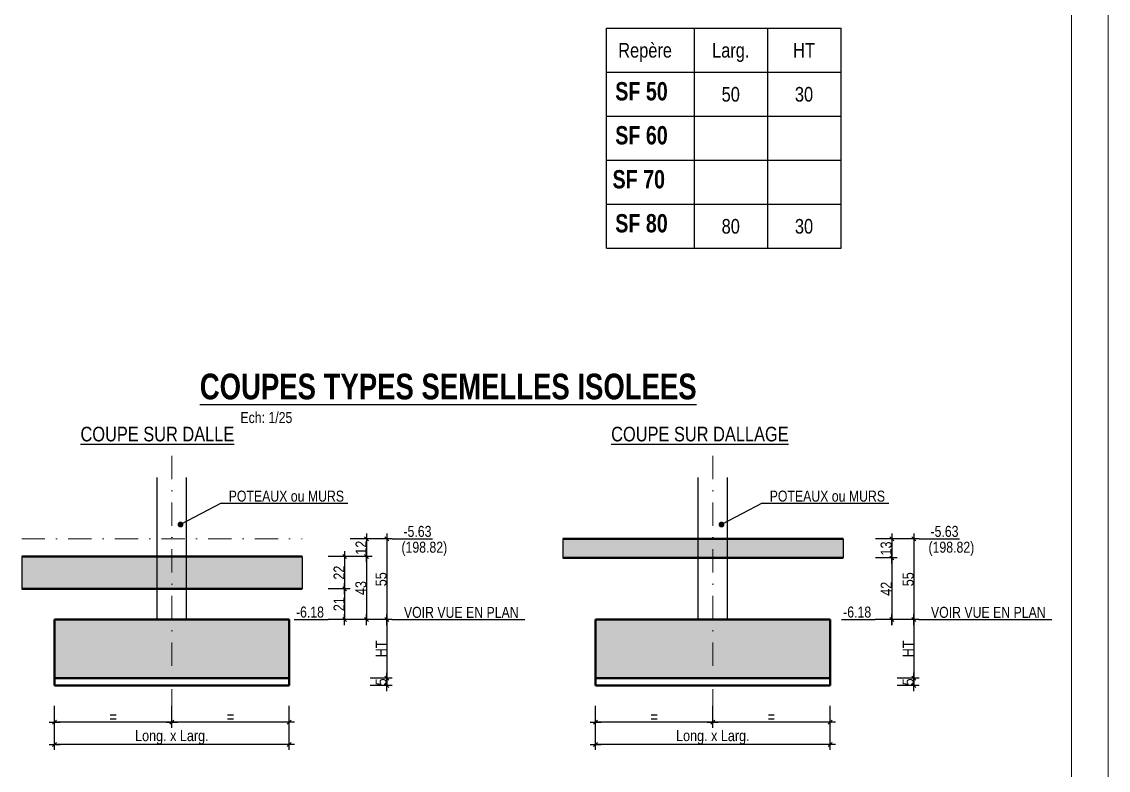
# Model space of a CAD drawing. Header units: centimetres. Extents: x 28113 to 82487, y -42944 to -12804.
# Drawn here: x 33590 to 35073, y -37135 to -36115 of the extents above; entities that cross this region are included whole.
import ezdxf
from ezdxf.enums import TextEntityAlignment as Align

# ---------------------------------------------------------------- set-up
doc = ezdxf.new("R2010")
doc.units = ezdxf.units.CM
doc.header["$LTSCALE"] = 0.5
doc.linetypes.add('TIRETPT2', pattern=[12.7, 6.35, -3.175, 0, -3.175])
doc.linetypes.add('TIRETPTX2', pattern=[50.8, 25.4, -12.7, 0, -12.7])
doc.layers.get('DEFPOINTS').update_dxf_attribs({"linetype": 'CONTINUOUS'})
for name, color, linetype, lineweight in [('01_Cad_1_', 5, 'CONTINUOUS', 9), ('01_murs_coup', 5, 'CONTINUOUS', 60), ('01_tram_axes', 2, 'TIRETPTX2', 9)]:
    doc.layers.add(name, color=color, linetype=linetype, lineweight=lineweight)
for name, color, linetype in [('01_cote_gen', 4, 'CONTINUOUS'), ('01_linteaux', 2, 'CONTINUOUS'), ('01_poch_murs', 253, 'CONTINUOUS'), ('01_poch_poteaux', 250, 'CONTINUOUS'), ('01_texte', 230, 'CONTINUOUS'), ('AA_COTES', 2, 'CONTINUOUS')]:
    doc.layers.add(name, color=color, linetype=linetype)
doc.styles.add('impact', font='impact.ttf')
doc.styles.add('MATTE_TXT', font='arial.ttf')
doc.styles.add('STYLE2', font='ARIALN.TTF')
doc.dimstyles.new('JB25', dxfattribs={"dimscale": 0.1, "dimtxt": 150, "dimasz": 15, "dimexe": 0.1, "dimexo": 0.1, "dimgap": 0.09, "dimtad": 1, "dimdec": 1, "dimlfac": 0.5, "dimdsep": 46, "dimtxsty": 'STYLE2', "dimblk1": 'BOND_G', "dimblk2": 'BOND_D', "dimsah": 1, "dimcen": 1.5, "dimdle": 0.01, "dimse1": 1, "dimse2": 1, "dimclrd": 4, "dimclre": 2, "dimclrt": 6, "dimazin": 2, "dimtfac": 2.333333, "dimtdec": 1, "dimtix": 1, "dimtmove": 2, "dimatfit": 3, "dimldrblk": 'BOND_G', "dimfxl": 1, "dimtolj": 1, "dimtzin": 0, "dimarcsym": 0})

# ---------------------------------------------------------------- blocks, each defined once
blk = doc.blocks.new('BOND_G')
at = {"layer": 'AA_COTES', "color": 0}
for p, q in [((0, -5), (0, 15)), ((5, 0), (-5, 0)), ((1.77, 1.77), (-1.77, -1.77))]:
    blk.add_line(p, q, dxfattribs=at)
blk = doc.blocks.new('BOND_D')
at = {"layer": 'AA_COTES', "color": 0}
for p, q in [((5, 0), (-5, 0)), ((-1.77, -1.77), (1.77, 1.77)), ((0, 5), (0, -15))]:
    blk.add_line(p, q, dxfattribs=at)
blk = doc.blocks.new('*D3810')
at = {"layer": '01_poch_poteaux', "color": 4, "lineweight": -2, "transparency": 16777216}
blk.add_line((34691.4, -37069.6), (34534.4, -37069.6), dxfattribs=at)
at = {"layer": 'DEFPOINTS', "color": 0}
for p in [(34692.9, -37019.7), (34532.9, -37031.6), (34532.9, -37069.6)]:
    blk.add_point(p, dxfattribs=at)
at = {"layer": '01_poch_poteaux', "color": 4, "lineweight": -2, "transparency": 16777216, "xscale": 1.5, "yscale": 1.5, "zscale": 1.5, "rotation": 180}
blk.add_blockref('BOND_D', (34532.9, -37069.6), dxfattribs=at)
at = {"layer": '01_poch_poteaux', "color": 4, "lineweight": -2, "transparency": 16777216, "xscale": 1.5, "yscale": 1.5, "zscale": 1.5}
blk.add_blockref('BOND_G', (34692.9, -37069.6), dxfattribs=at)
at = {"layer": '01_poch_poteaux', "color": 6, "transparency": 16777216, "insert": (34612.9, -37062.1), "char_height": 15, "attachment_point": 5, "style": 'STYLE2'}
blk.add_mtext('\\A1;=', dxfattribs=at)
blk = doc.blocks.new('*D3811')
at = {"layer": '01_poch_poteaux', "color": 4, "lineweight": -2, "transparency": 16777216}
blk.add_line((34531.4, -37069.6), (34374.4, -37069.6), dxfattribs=at)
at = {"layer": 'DEFPOINTS', "color": 0}
for p in [(34532.9, -37019.7), (34372.9, -37031.6), (34372.9, -37069.6)]:
    blk.add_point(p, dxfattribs=at)
at = {"layer": '01_poch_poteaux', "color": 4, "lineweight": -2, "transparency": 16777216, "xscale": 1.5, "yscale": 1.5, "zscale": 1.5, "rotation": 180}
blk.add_blockref('BOND_D', (34372.9, -37069.6), dxfattribs=at)
at = {"layer": '01_poch_poteaux', "color": 4, "lineweight": -2, "transparency": 16777216, "xscale": 1.5, "yscale": 1.5, "zscale": 1.5}
blk.add_blockref('BOND_G', (34532.9, -37069.6), dxfattribs=at)
at = {"layer": '01_poch_poteaux', "color": 6, "transparency": 16777216, "insert": (34452.9, -37062.1), "char_height": 15, "attachment_point": 5, "style": 'STYLE2'}
blk.add_mtext('\\A1;=', dxfattribs=at)
blk = doc.blocks.new('*D3805')
at = {"layer": '01_cote_gen', "color": 4, "lineweight": -2, "transparency": 16777216}
blk.add_line((34777.2, -36821.2), (34777.2, -36844.2), dxfattribs=at)
at = {"layer": 'DEFPOINTS', "color": 0}
for p in [(34754.7, -36819.7), (34754.7, -36845.7), (34777.2, -36845.7)]:
    blk.add_point(p, dxfattribs=at)
at = {"layer": '01_cote_gen', "color": 4, "lineweight": -2, "transparency": 16777216, "xscale": 1.5, "yscale": 1.5, "zscale": 1.5}
for name, p, rotation in [('BOND_G', (34777.2, -36819.7), 90), ('BOND_D', (34777.2, -36845.7), 270)]:
    blk.add_blockref(name, p, dxfattribs=dict(at, rotation=rotation))
at = {"layer": '01_cote_gen', "color": 6, "transparency": 16777216, "insert": (34769.5, -36832.7), "char_height": 15, "attachment_point": 5, "rotation": 90, "style": 'STYLE2'}
blk.add_mtext('\\A1;13', dxfattribs=at)
blk = doc.blocks.new('*D3806')
at = {"layer": '01_cote_gen', "color": 4, "lineweight": -2, "transparency": 16777216}
blk.add_line((34777.2, -36847.2), (34777.2, -36928.2), dxfattribs=at)
at = {"layer": 'DEFPOINTS', "color": 0}
for p in [(34754.7, -36845.7), (34736.8, -36929.7), (34777.2, -36929.7)]:
    blk.add_point(p, dxfattribs=at)
at = {"layer": '01_cote_gen', "color": 4, "lineweight": -2, "transparency": 16777216, "xscale": 1.5, "yscale": 1.5, "zscale": 1.5}
for name, p, rotation in [('BOND_G', (34777.2, -36845.7), 90), ('BOND_D', (34777.2, -36929.7), 270)]:
    blk.add_blockref(name, p, dxfattribs=dict(at, rotation=rotation))
at = {"layer": '01_cote_gen', "color": 6, "transparency": 16777216, "insert": (34769.6, -36887.7), "char_height": 15, "attachment_point": 5, "rotation": 90, "style": 'STYLE2'}
blk.add_mtext('\\A1;42', dxfattribs=at)
blk = doc.blocks.new('*D3807')
at = {"layer": '01_cote_gen', "color": 4, "lineweight": -2, "transparency": 16777216}
blk.add_line((34691.4, -37099.9), (34374.4, -37099.9), dxfattribs=at)
at = {"layer": 'DEFPOINTS', "color": 0}
for p in [(34372.9, -37077.1), (34692.9, -37077.1), (34372.9, -37099.9)]:
    blk.add_point(p, dxfattribs=at)
at = {"layer": '01_cote_gen', "color": 4, "lineweight": -2, "transparency": 16777216, "xscale": 1.5, "yscale": 1.5, "zscale": 1.5, "rotation": 180}
blk.add_blockref('BOND_D', (34372.9, -37099.9), dxfattribs=at)
at = {"layer": '01_cote_gen', "color": 4, "lineweight": -2, "transparency": 16777216, "xscale": 1.5, "yscale": 1.5, "zscale": 1.5}
blk.add_blockref('BOND_G', (34692.9, -37099.9), dxfattribs=at)
at = {"layer": '01_cote_gen', "color": 6, "transparency": 16777216, "insert": (34532.9, -37090.2), "char_height": 15, "attachment_point": 5, "style": 'STYLE2'}
blk.add_mtext('\\A1;Long. x Larg.', dxfattribs=at)
blk = doc.blocks.new('*D3808')
at = {"layer": '01_cote_gen', "color": 4, "lineweight": -2, "transparency": 16777216}
blk.add_line((34807.2, -37011.2), (34807.2, -37018.2), dxfattribs=at)
at = {"layer": 'DEFPOINTS', "color": 0}
for p in [(34766.8, -37009.7), (34766.8, -37019.7), (34807.2, -37019.7)]:
    blk.add_point(p, dxfattribs=at)
at = {"layer": '01_cote_gen', "color": 4, "lineweight": -2, "transparency": 16777216, "xscale": 1.5, "yscale": 1.5, "zscale": 1.5}
for name, p, rotation in [('BOND_G', (34807.2, -37009.7), 90), ('BOND_D', (34807.2, -37019.7), 270)]:
    blk.add_blockref(name, p, dxfattribs=dict(at, rotation=rotation))
at = {"layer": '01_cote_gen', "color": 6, "transparency": 16777216, "insert": (34799.5, -37014.7), "char_height": 15, "attachment_point": 5, "rotation": 90, "style": 'STYLE2'}
blk.add_mtext('\\A1;5', dxfattribs=at)
blk = doc.blocks.new('*D3809')
at = {"layer": '01_cote_gen', "color": 4, "lineweight": -2, "transparency": 16777216}
blk.add_line((34807.2, -36931.2), (34807.2, -37008.2), dxfattribs=at)
at = {"layer": 'DEFPOINTS', "color": 0}
for p in [(34784.7, -36929.7), (34784.7, -37009.7), (34807.2, -37009.7)]:
    blk.add_point(p, dxfattribs=at)
at = {"layer": '01_cote_gen', "color": 4, "lineweight": -2, "transparency": 16777216, "xscale": 1.5, "yscale": 1.5, "zscale": 1.5}
for name, p, rotation in [('BOND_G', (34807.2, -36929.7), 90), ('BOND_D', (34807.2, -37009.7), 270)]:
    blk.add_blockref(name, p, dxfattribs=dict(at, rotation=rotation))
at = {"layer": '01_cote_gen', "color": 6, "transparency": 16777216, "insert": (34799.6, -36969.7), "char_height": 15, "attachment_point": 5, "rotation": 90, "style": 'STYLE2'}
blk.add_mtext('\\A1;HT', dxfattribs=at)
blk = doc.blocks.new('*D3822')
at = {"layer": '01_cote_gen', "color": 4, "lineweight": -2, "transparency": 16777216}
blk.add_line((34807.2, -36821.2), (34807.2, -36928.2), dxfattribs=at)
at = {"layer": 'DEFPOINTS', "color": 0}
for p in [(34784.7, -36819.7), (34793.7, -36929.7), (34807.2, -36929.7)]:
    blk.add_point(p, dxfattribs=at)
at = {"layer": '01_cote_gen', "color": 4, "lineweight": -2, "transparency": 16777216, "xscale": 1.5, "yscale": 1.5, "zscale": 1.5}
for name, p, rotation in [('BOND_G', (34807.2, -36819.7), 90), ('BOND_D', (34807.2, -36929.7), 270)]:
    blk.add_blockref(name, p, dxfattribs=dict(at, rotation=rotation))
at = {"layer": '01_cote_gen', "color": 6, "transparency": 16777216, "insert": (34799.5, -36874.7), "char_height": 15, "attachment_point": 5, "rotation": 90, "style": 'STYLE2'}
blk.add_mtext('\\A1;55', dxfattribs=at)
blk = doc.blocks.new('*D3824')
at = {"layer": '01_poch_poteaux', "color": 4, "lineweight": -2, "transparency": 16777216}
blk.add_line((33953.1, -37069.6), (33796.1, -37069.6), dxfattribs=at)
at = {"layer": 'DEFPOINTS', "color": 0}
for p in [(33954.6, -37019.7), (33794.6, -37031.6), (33794.6, -37069.6)]:
    blk.add_point(p, dxfattribs=at)
at = {"layer": '01_poch_poteaux', "color": 4, "lineweight": -2, "transparency": 16777216, "xscale": 1.5, "yscale": 1.5, "zscale": 1.5, "rotation": 180}
blk.add_blockref('BOND_D', (33794.6, -37069.6), dxfattribs=at)
at = {"layer": '01_poch_poteaux', "color": 4, "lineweight": -2, "transparency": 16777216, "xscale": 1.5, "yscale": 1.5, "zscale": 1.5}
blk.add_blockref('BOND_G', (33954.6, -37069.6), dxfattribs=at)
at = {"layer": '01_poch_poteaux', "color": 6, "transparency": 16777216, "insert": (33874.6, -37062.1), "char_height": 15, "attachment_point": 5, "style": 'STYLE2'}
blk.add_mtext('\\A1;=', dxfattribs=at)
blk = doc.blocks.new('*D3825')
at = {"layer": '01_poch_poteaux', "color": 4, "lineweight": -2, "transparency": 16777216}
blk.add_line((33793.1, -37069.6), (33636.1, -37069.6), dxfattribs=at)
at = {"layer": 'DEFPOINTS', "color": 0}
for p in [(33794.6, -37019.7), (33634.6, -37031.6), (33634.6, -37069.6)]:
    blk.add_point(p, dxfattribs=at)
at = {"layer": '01_poch_poteaux', "color": 4, "lineweight": -2, "transparency": 16777216, "xscale": 1.5, "yscale": 1.5, "zscale": 1.5, "rotation": 180}
blk.add_blockref('BOND_D', (33634.6, -37069.6), dxfattribs=at)
at = {"layer": '01_poch_poteaux', "color": 4, "lineweight": -2, "transparency": 16777216, "xscale": 1.5, "yscale": 1.5, "zscale": 1.5}
blk.add_blockref('BOND_G', (33794.6, -37069.6), dxfattribs=at)
at = {"layer": '01_poch_poteaux', "color": 6, "transparency": 16777216, "insert": (33714.6, -37062.1), "char_height": 15, "attachment_point": 5, "style": 'STYLE2'}
blk.add_mtext('\\A1;=', dxfattribs=at)
blk = doc.blocks.new('*D3826')
at = {"layer": '01_cote_gen', "color": 4, "lineweight": -2, "transparency": 16777216}
blk.add_line((34030.4, -36845.2), (34030.4, -36886.2), dxfattribs=at)
at = {"layer": 'DEFPOINTS', "color": 0}
for p in [(34007.9, -36843.7), (34007.9, -36887.7), (34030.4, -36887.7)]:
    blk.add_point(p, dxfattribs=at)
at = {"layer": '01_cote_gen', "color": 4, "lineweight": -2, "transparency": 16777216, "xscale": 1.5, "yscale": 1.5, "zscale": 1.5}
for name, p, rotation in [('BOND_G', (34030.4, -36843.7), 90), ('BOND_D', (34030.4, -36887.7), 270)]:
    blk.add_blockref(name, p, dxfattribs=dict(at, rotation=rotation))
at = {"layer": '01_cote_gen', "color": 6, "transparency": 16777216, "insert": (34022.8, -36865.7), "char_height": 15, "attachment_point": 5, "rotation": 90, "style": 'STYLE2'}
blk.add_mtext('\\A1;22', dxfattribs=at)
blk = doc.blocks.new('*D3827')
at = {"layer": '01_cote_gen', "color": 4, "lineweight": -2, "transparency": 16777216}
blk.add_line((34030.4, -36889.2), (34030.4, -36928.2), dxfattribs=at)
at = {"layer": 'DEFPOINTS', "color": 0}
for p in [(34007.9, -36887.7), (33989.9, -36929.7), (34030.4, -36929.7)]:
    blk.add_point(p, dxfattribs=at)
at = {"layer": '01_cote_gen', "color": 4, "lineweight": -2, "transparency": 16777216, "xscale": 1.5, "yscale": 1.5, "zscale": 1.5}
for name, p, rotation in [('BOND_G', (34030.4, -36887.7), 90), ('BOND_D', (34030.4, -36929.7), 270)]:
    blk.add_blockref(name, p, dxfattribs=dict(at, rotation=rotation))
at = {"layer": '01_cote_gen', "color": 6, "transparency": 16777216, "insert": (34022.8, -36908.7), "char_height": 15, "attachment_point": 5, "rotation": 90, "style": 'STYLE2'}
blk.add_mtext('\\A1;21', dxfattribs=at)
blk = doc.blocks.new('*D3828')
at = {"layer": '01_cote_gen', "color": 4, "lineweight": -2, "transparency": 16777216}
blk.add_line((33953.1, -37099.9), (33636.1, -37099.9), dxfattribs=at)
at = {"layer": 'DEFPOINTS', "color": 0}
for p in [(33634.6, -37077.1), (33954.6, -37077.1), (33634.6, -37099.9)]:
    blk.add_point(p, dxfattribs=at)
at = {"layer": '01_cote_gen', "color": 4, "lineweight": -2, "transparency": 16777216, "xscale": 1.5, "yscale": 1.5, "zscale": 1.5, "rotation": 180}
blk.add_blockref('BOND_D', (33634.6, -37099.9), dxfattribs=at)
at = {"layer": '01_cote_gen', "color": 4, "lineweight": -2, "transparency": 16777216, "xscale": 1.5, "yscale": 1.5, "zscale": 1.5}
blk.add_blockref('BOND_G', (33954.6, -37099.9), dxfattribs=at)
at = {"layer": '01_cote_gen', "color": 6, "transparency": 16777216, "insert": (33794.6, -37090.2), "char_height": 15, "attachment_point": 5, "style": 'STYLE2'}
blk.add_mtext('\\A1;Long. x Larg.', dxfattribs=at)
blk = doc.blocks.new('*D3829')
at = {"layer": '01_cote_gen', "color": 4, "lineweight": -2, "transparency": 16777216}
blk.add_line((34087.9, -37011.2), (34087.9, -37018.2), dxfattribs=at)
at = {"layer": 'DEFPOINTS', "color": 0}
for p in [(34047.5, -37009.7), (34047.5, -37019.7), (34087.9, -37019.7)]:
    blk.add_point(p, dxfattribs=at)
at = {"layer": '01_cote_gen', "color": 4, "lineweight": -2, "transparency": 16777216, "xscale": 1.5, "yscale": 1.5, "zscale": 1.5}
for name, p, rotation in [('BOND_G', (34087.9, -37009.7), 90), ('BOND_D', (34087.9, -37019.7), 270)]:
    blk.add_blockref(name, p, dxfattribs=dict(at, rotation=rotation))
at = {"layer": '01_cote_gen', "color": 6, "transparency": 16777216, "insert": (34080.2, -37014.7), "char_height": 15, "attachment_point": 5, "rotation": 90, "style": 'STYLE2'}
blk.add_mtext('\\A1;5', dxfattribs=at)
blk = doc.blocks.new('*D3830')
at = {"layer": '01_cote_gen', "color": 4, "lineweight": -2, "transparency": 16777216}
blk.add_line((34087.9, -36931.2), (34087.9, -37008.2), dxfattribs=at)
at = {"layer": 'DEFPOINTS', "color": 0}
for p in [(34065.4, -36929.7), (34065.4, -37009.7), (34087.9, -37009.7)]:
    blk.add_point(p, dxfattribs=at)
at = {"layer": '01_cote_gen', "color": 4, "lineweight": -2, "transparency": 16777216, "xscale": 1.5, "yscale": 1.5, "zscale": 1.5}
for name, p, rotation in [('BOND_G', (34087.9, -36929.7), 90), ('BOND_D', (34087.9, -37009.7), 270)]:
    blk.add_blockref(name, p, dxfattribs=dict(at, rotation=rotation))
at = {"layer": '01_cote_gen', "color": 6, "transparency": 16777216, "insert": (34080.4, -36969.7), "char_height": 15, "attachment_point": 5, "rotation": 90, "style": 'STYLE2'}
blk.add_mtext('\\A1;HT', dxfattribs=at)
blk = doc.blocks.new('*D3823')
at = {"layer": '01_cote_gen', "color": 4, "lineweight": -2, "transparency": 16777216}
blk.add_line((34060.3, -36845.2), (34060.3, -36928.2), dxfattribs=at)
at = {"layer": 'DEFPOINTS', "color": 0}
for p in [(34037.9, -36843.7), (34046.8, -36929.7), (34060.3, -36929.7)]:
    blk.add_point(p, dxfattribs=at)
at = {"layer": '01_cote_gen', "color": 4, "lineweight": -2, "transparency": 16777216, "xscale": 1.5, "yscale": 1.5, "zscale": 1.5}
for name, p, rotation in [('BOND_G', (34060.3, -36843.7), 90), ('BOND_D', (34060.3, -36929.7), 270)]:
    blk.add_blockref(name, p, dxfattribs=dict(at, rotation=rotation))
at = {"layer": '01_cote_gen', "color": 6, "transparency": 16777216, "insert": (34052.7, -36886.7), "char_height": 15, "attachment_point": 5, "rotation": 90, "style": 'STYLE2'}
blk.add_mtext('\\A1;43', dxfattribs=at)
blk = doc.blocks.new('*D3831')
at = {"layer": '01_cote_gen', "color": 4, "lineweight": -2, "transparency": 16777216}
blk.add_line((34060.3, -36821.2), (34060.3, -36842.2), dxfattribs=at)
at = {"layer": 'DEFPOINTS', "color": 0}
for p in [(34007.9, -36819.7), (33992.5, -36843.7), (34060.3, -36843.7)]:
    blk.add_point(p, dxfattribs=at)
at = {"layer": '01_cote_gen', "color": 4, "lineweight": -2, "transparency": 16777216, "xscale": 1.5, "yscale": 1.5, "zscale": 1.5}
for name, p, rotation in [('BOND_G', (34060.3, -36819.7), 90), ('BOND_D', (34060.3, -36843.7), 270)]:
    blk.add_blockref(name, p, dxfattribs=dict(at, rotation=rotation))
at = {"layer": '01_cote_gen', "color": 6, "transparency": 16777216, "insert": (34052.8, -36831.7), "char_height": 15, "attachment_point": 5, "rotation": 90, "style": 'STYLE2'}
blk.add_mtext('\\A1;12', dxfattribs=at)
blk = doc.blocks.new('*D3832')
at = {"layer": '01_cote_gen', "color": 4, "lineweight": -2, "transparency": 16777216}
blk.add_line((34087.9, -36821.2), (34087.9, -36928.2), dxfattribs=at)
at = {"layer": 'DEFPOINTS', "color": 0}
for p in [(34067.8, -36819.7), (34067.8, -36929.7), (34087.9, -36929.7)]:
    blk.add_point(p, dxfattribs=at)
at = {"layer": '01_cote_gen', "color": 4, "lineweight": -2, "transparency": 16777216, "xscale": 1.5, "yscale": 1.5, "zscale": 1.5}
for name, p, rotation in [('BOND_G', (34087.9, -36819.7), 90), ('BOND_D', (34087.9, -36929.7), 270)]:
    blk.add_blockref(name, p, dxfattribs=dict(at, rotation=rotation))
at = {"layer": '01_cote_gen', "color": 6, "transparency": 16777216, "insert": (34080.2, -36874.7), "char_height": 15, "attachment_point": 5, "rotation": 90, "style": 'STYLE2'}
blk.add_mtext('\\A1;55', dxfattribs=at)

msp = doc.modelspace()

# ---------------------------------------------------------------- hatches: boundary and pattern name
at = {"layer": '01_poch_murs', "ltscale": 2}
h = msp.add_hatch(color=256, dxfattribs=at)
h.dxf.hatch_style = 1
h.paths.add_polyline_path([(34512.928, -36819.664), (34328.065, -36819.663), (34328.065, -36845.663), (34512.928, -36845.664)])
h.paths.add_polyline_path([(34552.928, -36819.664), (34512.928, -36819.664), (34512.928, -36845.664), (34552.928, -36845.664)])
h.paths.add_polyline_path([(34710.836, -36819.665), (34552.928, -36819.664), (34552.928, -36845.664), (34710.836, -36845.665)])
h.paths.add_polyline_path([(34692.928, -36929.661), (34372.928, -36929.661), (34372.928, -37009.661), (34692.928, -37009.661)])
h = msp.add_hatch(color=256, dxfattribs=at)
h.dxf.hatch_style = 1
h.paths.add_polyline_path([(33972.511, -36843.665), (33814.603, -36843.664), (33814.603, -36887.664), (33972.511, -36887.665)])
h.paths.add_polyline_path([(33814.603, -36843.664), (33774.603, -36843.664), (33774.603, -36887.664), (33814.603, -36887.664)])
h.paths.add_polyline_path([(33774.603, -36843.664), (33589.74, -36843.663), (33589.74, -36887.663), (33774.603, -36887.664)])
h.paths.add_polyline_path([(33954.603, -36929.661), (33634.603, -36929.661), (33634.603, -37009.661), (33954.603, -37009.661)])

# ---------------------------------------------------------------- linework, layer by layer
at = {"layer": '01_Cad_1_'}
msp.add_line((35072.592, -35048.151), (35072.592, -37763.151), dxfattribs=at)
at = {"layer": '01_Cad_1_', "color": 2}
msp.add_line((35022.592, -35098.151), (35022.592, -37763.151), dxfattribs=at)
at = {"layer": '01_linteaux'}
for p, q in [((33774.603, -36929.661), (33774.603, -36736.073)), ((33814.603, -36929.661), (33814.603, -36736.073)), ((34512.928, -36929.661), (34512.928, -36736.073)), ((34552.928, -36929.661), (34552.928, -36736.073))]:
    msp.add_line(p, q, dxfattribs=at)
at = {"layer": '01_murs_coup', "linetype": 'Continuous', "lineweight": 50}
for p, q in [((34328.065, -36819.663), (34710.836, -36819.665)), ((33589.74, -36843.663), (33972.511, -36843.665)), ((34328.065, -36845.663), (34710.836, -36845.665)), ((33589.74, -36887.663), (33972.511, -36887.665)), ((33954.603, -36929.661), (33634.603, -36929.661)), ((33634.603, -36929.661), (33634.603, -37019.661)), ((33954.603, -37019.661), (33954.603, -36929.661)), ((34692.928, -36929.661), (34372.928, -36929.661)), ((34372.928, -36929.661), (34372.928, -37019.661)), ((34692.928, -37019.661), (34692.928, -36929.661)), ((33954.603, -37009.661), (33634.603, -37009.661)), ((34692.928, -37009.661), (34372.928, -37009.661)), ((33954.603, -37019.661), (33634.603, -37019.661)), ((34692.928, -37019.661), (34372.928, -37019.661))]:
    msp.add_line(p, q, dxfattribs=at)
at = {"layer": '01_poch_murs'}
for p, q in [((34328.065, -36819.663), (34328.065, -36845.663)), ((34710.836, -36819.665), (34710.836, -36845.665)), ((33589.74, -36843.663), (33589.74, -36887.663)), ((33972.511, -36843.665), (33972.511, -36887.665))]:
    msp.add_line(p, q, dxfattribs=at)
at = {"layer": '01_texte'}
for p, q in [((34387.839, -36123.476), (34507.839, -36123.476)), ((34387.839, -36183.476), (34387.839, -36123.476)), ((34507.839, -36123.476), (34607.839, -36123.476)), ((34507.839, -36183.476), (34507.839, -36123.476)), ((34607.839, -36123.476), (34707.839, -36123.476)), ((34607.839, -36183.476), (34607.839, -36123.476)), ((34607.839, -36183.476), (34607.839, -36123.476)), ((34707.839, -36183.476), (34707.839, -36123.476)), ((34387.839, -36183.476), (34507.839, -36183.476)), ((34387.839, -36243.476), (34387.839, -36183.476)), ((34507.839, -36183.476), (34607.839, -36183.476)), ((34507.839, -36243.476), (34507.839, -36183.476)), ((34607.839, -36183.476), (34707.839, -36183.476)), ((34607.839, -36243.476), (34607.839, -36183.476)), ((34607.839, -36243.476), (34607.839, -36183.476)), ((34707.839, -36243.476), (34707.839, -36183.476)), ((34387.839, -36243.476), (34507.839, -36243.476)), ((34387.839, -36303.476), (34387.839, -36243.476)), ((34507.839, -36243.476), (34607.839, -36243.476)), ((34507.839, -36303.476), (34507.839, -36243.476)), ((34607.839, -36243.476), (34707.839, -36243.476)), ((34607.839, -36303.476), (34607.839, -36243.476)), ((34607.839, -36303.476), (34607.839, -36243.476)), ((34707.839, -36303.476), (34707.839, -36243.476)), ((34387.839, -36303.476), (34507.839, -36303.476)), ((34387.839, -36363.476), (34387.839, -36303.476)), ((34507.839, -36303.476), (34607.839, -36303.476)), ((34507.839, -36363.476), (34507.839, -36303.476)), ((34607.839, -36303.476), (34707.839, -36303.476)), ((34607.839, -36363.476), (34607.839, -36303.476)), ((34607.839, -36363.476), (34607.839, -36303.476)), ((34707.839, -36363.476), (34707.839, -36303.476)), ((34387.839, -36363.476), (34507.839, -36363.476)), ((34387.839, -36423.476), (34387.839, -36363.476)), ((34507.839, -36363.476), (34607.839, -36363.476)), ((34507.839, -36423.476), (34507.839, -36363.476)), ((34607.839, -36363.476), (34707.839, -36363.476)), ((34607.839, -36423.476), (34607.839, -36363.476)), ((34607.839, -36423.476), (34607.839, -36363.476)), ((34707.839, -36423.476), (34707.839, -36363.476)), ((34387.839, -36423.476), (34507.839, -36423.476)), ((34507.839, -36423.476), (34607.839, -36423.476)), ((34607.839, -36423.476), (34707.839, -36423.476)), ((33861.802, -36771.032), (33806.458, -36800.129)), ((33861.802, -36771.032), (34034.935, -36771.032)), ((34600.127, -36771.032), (34544.783, -36800.129)), ((34600.127, -36771.032), (34773.26, -36771.032)), ((34095.383, -36819.665), (34150.427, -36819.665)), ((34814.659, -36819.665), (34869.703, -36819.665)), ((33961.504, -36929.661), (34007.856, -36929.661)), ((34094.779, -36929.661), (34276.408, -36929.661)), ((34708.321, -36929.661), (34754.673, -36929.661)), ((34814.054, -36929.661), (34995.684, -36929.661))]:
    msp.add_line(p, q, dxfattribs=at)
at = {"layer": '01_texte', "const_width": 4}
for points in [[(33804.458, -36800.129, 1), (33808.458, -36800.129, 1)], [(34542.783, -36800.129, 1), (34546.783, -36800.129, 1)]]:
    msp.add_lwpolyline(points, format="xyb", close=True, dxfattribs=at)
at = {"layer": '01_tram_axes', "linetype": 'TIRETPT2', "ltscale": 10}
for p, q in [((33794.603, -36706.487), (33794.603, -37077.125)), ((34532.928, -36706.487), (34532.928, -37077.125)), ((33589.74, -36819.663), (33972.511, -36819.665))]:
    msp.add_line(p, q, dxfattribs=at)

# ---------------------------------------------------------------- block references
at = {"layer": '01_cote_gen', "color": 4, "xscale": 1.5, "yscale": 1.5, "zscale": 1.5}
for name, p, rotation in [('BOND_G', (34777.173, -36929.661), 90), ('BOND_D', (34087.883, -37009.661), 270), ('BOND_D', (34807.159, -37009.661), 270)]:
    msp.add_blockref(name, p, dxfattribs=dict(at, rotation=rotation))

# ---------------------------------------------------------------- texts
at = {"layer": '01_texte', "style": 'MATTE_TXT', "width": 0.8}
for s, height, p in [('Repère', 20, (34440.485, -36169.418)), ('Larg.', 20, (34557.382, -36169.418)), ('HT', 20, (34657.382, -36169.418)), ('50', 20, (34557.382, -36229.418)), ('30', 20, (34657.382, -36229.418)), ('80', 20, (34557.382, -36409.418)), ('30', 20, (34657.382, -36409.418)), ('Ech: 1/25', 15, (33923.625, -36666.23)), ('%%UCOUPE SUR DALLE', 20, (33774.877, -36692.721)), ('%%UCOUPE SUR DALLAGE', 20, (34515.267, -36692.721)), ('POTEAUX ou MURS', 15, (33950.899, -36773.36)), ('POTEAUX ou MURS', 15, (34689.224, -36773.36)), ('-5.63', 15, (34129.823, -36821.441)), ('-5.63', 15, (34849.099, -36821.441)), ('(198.82)', 15, (34139.197, -36842.996)), ('(198.82)', 15, (34858.473, -36842.996)), ('-6.18', 15, (33983.094, -36931.437)), ('VOIR VUE EN PLAN', 15, (34189.598, -36931.815)), ('-6.18', 15, (34729.912, -36931.437)), ('VOIR VUE EN PLAN', 15, (34908.873, -36931.815))]:
    msp.add_text(s, height=height, dxfattribs=at).set_placement(p, align=Align.BOTTOM_CENTER)
at = {"layer": '01_texte', "style": 'impact'}
for s, height, p in [('SF 50', 25, (34435.567, -36229.276)), ('SF 60', 25, (34435.567, -36289.276)), ('SF 70 ', 25, (34435.567, -36349.276)), ('SF 80', 25, (34435.567, -36409.276)), ('%%UCOUPES TYPES SEMELLES ISOLEES', 35, (34171.783, -36639.863))]:
    msp.add_text(s, height=height, dxfattribs=at).set_placement(p, align=Align.BOTTOM_CENTER)

# ---------------------------------------------------------------- dimensions: what is measured, and where the dimension line sits
at = {"layer": '01_cote_gen'}
for base, p1, p2, picture, middle in [((34060.342, -36843.665), (34007.856, -36819.665), (33992.45, -36843.665), '*D3831', (34052.802, -36831.665)), ((34087.883, -36929.661), (34067.842, -36819.665), (34067.842, -36929.661), '*D3832', (34080.246, -36874.663)), ((34777.173, -36845.665), (34754.673, -36819.665), (34754.673, -36845.665), '*D3805', (34769.505, -36832.665)), ((34807.159, -36929.661), (34784.673, -36819.665), (34793.663, -36929.661), '*D3822', (34799.522, -36874.663)), ((34030.356, -36887.665), (34007.856, -36843.665), (34007.856, -36887.665), '*D3826', (34022.816, -36865.665)), ((34060.342, -36929.661), (34037.856, -36843.665), (34046.846, -36929.661), '*D3823', (34052.674, -36886.663)), ((34777.173, -36929.661), (34754.673, -36845.665), (34736.765, -36929.661), '*D3806', (34769.633, -36887.663)), ((34030.356, -36929.661), (34007.856, -36887.665), (33989.948, -36929.661), '*D3827', (34022.816, -36908.663)), ((34087.883, -37019.661), (34047.475, -37009.661), (34047.475, -37019.661), '*D3829', (34080.246, -37014.661)), ((34807.159, -37019.661), (34766.751, -37009.661), (34766.751, -37019.661), '*D3808', (34799.522, -37014.661))]:
    dim = msp.add_linear_dim(base=base, p1=p1, p2=p2, angle=90, dimstyle='JB25', dxfattribs=at)
    dim.commit()
    dim.dimension.update_dxf_attribs({"geometry": picture, "text_midpoint": middle})
for base, p1, p2, picture, middle in [((34087.883, -37009.661), (34065.383, -36929.661), (34065.383, -37009.661), '*D3830', (34080.374, -36969.661)), ((34807.159, -37009.661), (34784.659, -36929.661), (34784.659, -37009.661), '*D3809', (34799.65, -36969.661))]:
    dim = msp.add_linear_dim(base=base, p1=p1, p2=p2, angle=90, text='HT', dimstyle='JB25', dxfattribs=at)
    dim.commit()
    dim.dimension.update_dxf_attribs({"geometry": picture, "text_midpoint": middle})
for base, p1, p2, picture, middle in [((33634.603, -37099.933), (33954.603, -37077.125), (33634.603, -37077.125), '*D3828', (33794.603, -37090.219)), ((34372.928, -37099.933), (34692.928, -37077.125), (34372.928, -37077.125), '*D3807', (34532.928, -37090.219))]:
    dim = msp.add_linear_dim(base=base, p1=p1, p2=p2, text='Long. x Larg.', dimstyle='JB25', dxfattribs=at)
    dim.commit()
    dim.dimension.update_dxf_attribs({"geometry": picture, "text_midpoint": middle})
at = {"layer": '01_poch_poteaux'}
for base, p1, p2, picture, middle in [((33634.603, -37069.625), (33794.603, -37019.661), (33634.603, -37031.569), '*D3825', (33714.603, -37062.116)), ((33794.603, -37069.625), (33954.603, -37019.661), (33794.603, -37031.569), '*D3824', (33874.603, -37062.116)), ((34372.928, -37069.625), (34532.928, -37019.661), (34372.928, -37031.569), '*D3811', (34452.928, -37062.116)), ((34532.928, -37069.625), (34692.928, -37019.661), (34532.928, -37031.569), '*D3810', (34612.928, -37062.116))]:
    dim = msp.add_linear_dim(base=base, p1=p1, p2=p2, text='=', dimstyle='JB25', dxfattribs=at)
    dim.commit()
    dim.dimension.update_dxf_attribs({"geometry": picture, "text_midpoint": middle})

doc.saveas('drawing.dxf')
